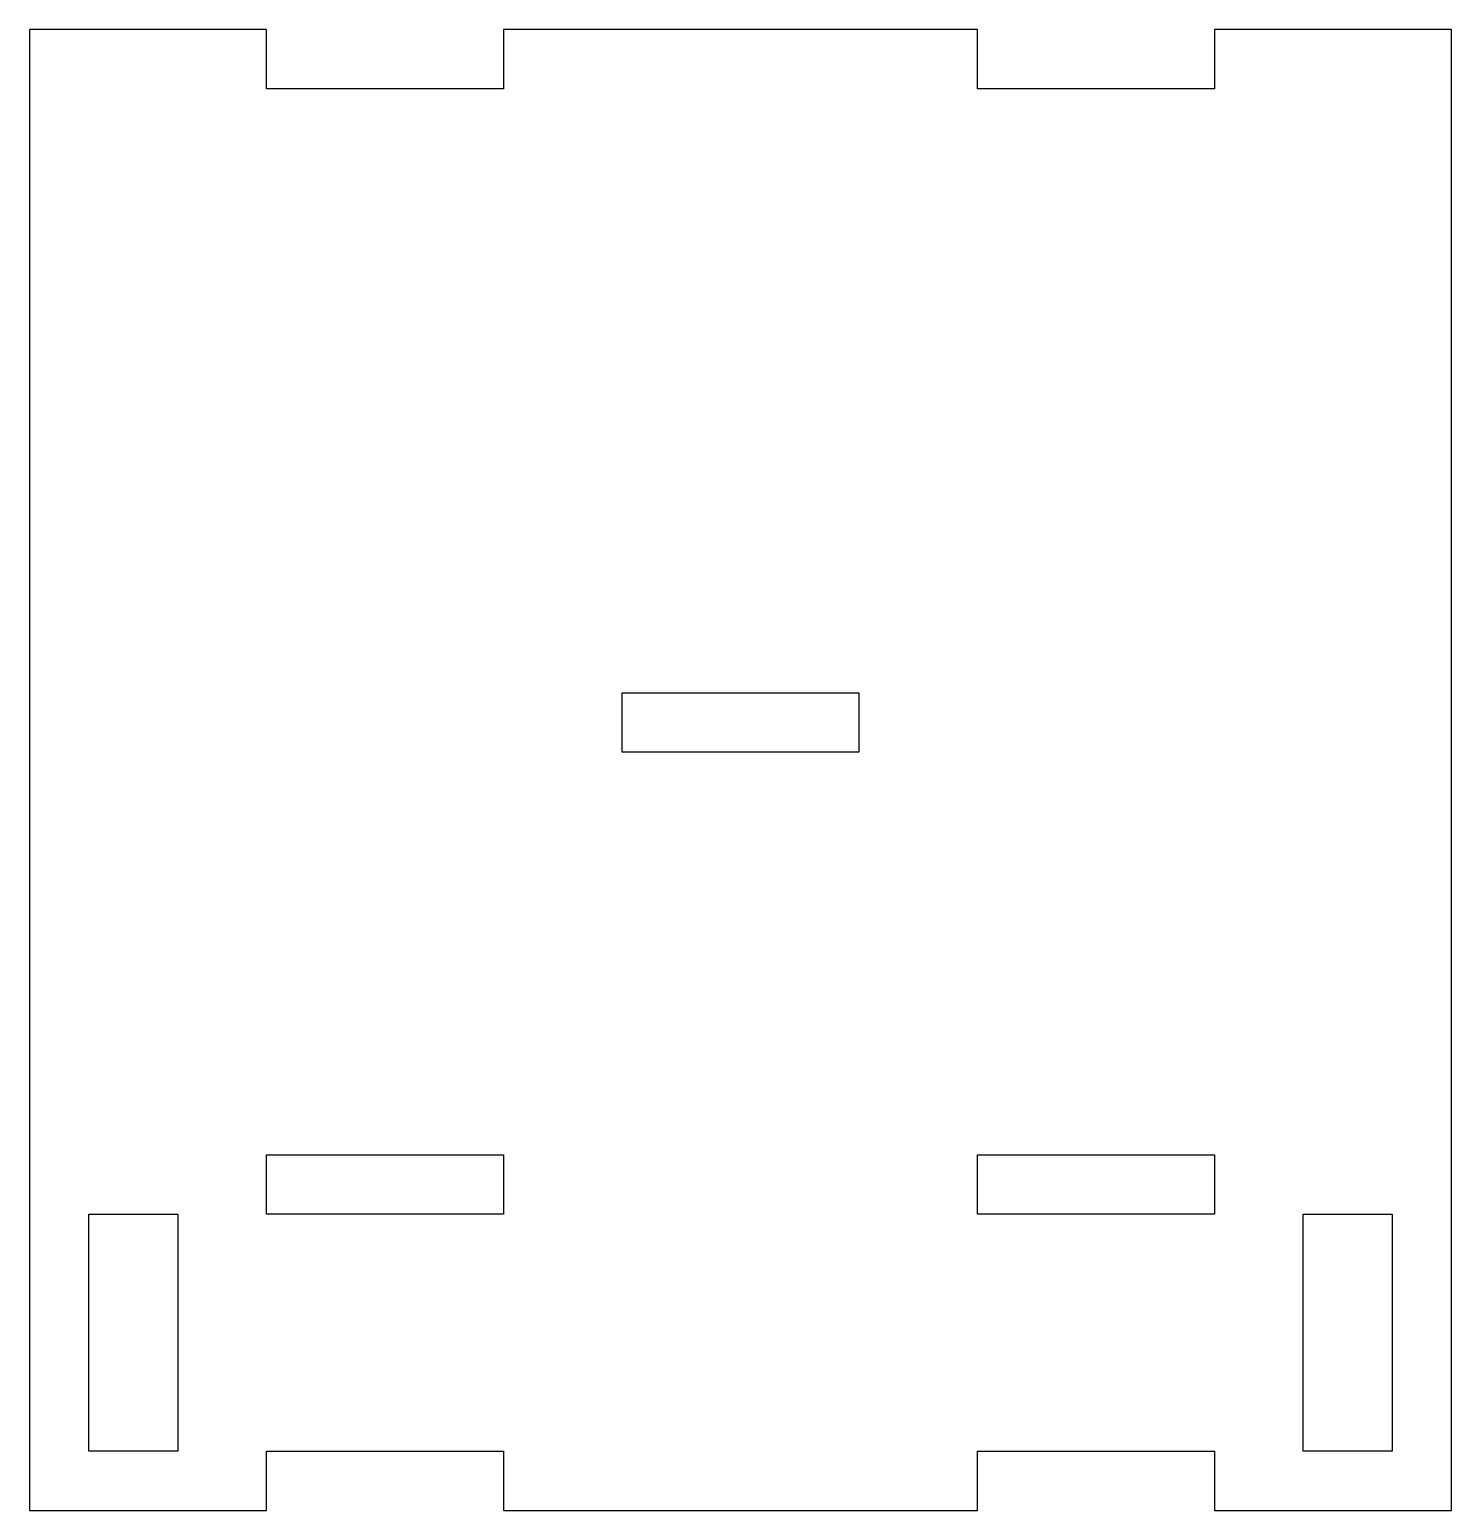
# Model space of a CAD drawing. Header units: inches. Extents: x 0 to 3, y -0.63 to 2.5.
import ezdxf

# ---------------------------------------------------------------- set-up
doc = ezdxf.new("R2010")
doc.units = ezdxf.units.IN
doc.layers.get('0').update_dxf_attribs({"linetype": 'CONTINUOUS'})

msp = doc.modelspace()

# ---------------------------------------------------------------- linework, layer by layer
for points in [[(1, 2.5), (1, 2.375), (0.5, 2.375), (0.5, 2.5), (0, 2.5), (0, -0.625), (0.5, -0.625), (0.5, -0.5), (1, -0.5), (1, -0.625), (2, -0.625), (2, -0.5), (2.5, -0.5), (2.5, -0.625), (3, -0.625), (3, 2.5), (2.5, 2.5), (2.5, 2.375), (2, 2.375), (2, 2.5)], [(1.25, 0.975), (1.25, 1.1), (1.75, 1.1), (1.75, 0.975)], [(1, 0), (0.5, 0), (0.5, 0.125), (1, 0.125)], [(2.5, 0), (2, 0), (2, 0.125), (2.5, 0.125)], [(0.125, -0.5), (0.125, 0), (0.3125, 0), (0.3125, -0.5)], [(2.6875, -0.5), (2.6875, 0), (2.875, 0), (2.875, -0.5)]]:
    msp.add_lwpolyline(points, close=True)

doc.saveas('drawing.dxf')
